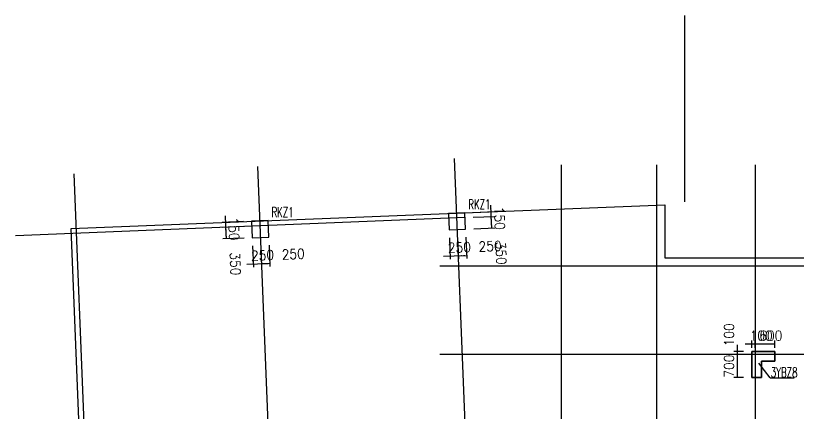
# Model space of a CAD drawing. Extents: x 387171 to 699106, y 11966 to 245688.
# Drawn here: x 474491 to 498327, y 226799 to 238913 of the extents above; entities that cross this region are included whole.
import ezdxf

# ---------------------------------------------------------------- set-up
doc = ezdxf.new("R2010")
doc.units = 0
doc.header["$LTSCALE"] = 100
doc.header["$MEASUREMENT"] = 0
for name, color, linetype in [('b边缘构件', 235, 'Continuous'), ('COLU', 7, 'Continuous'), ('DIM', 3, 'Continuous'), ('DOTE', 253, 'Continuous'), ('NUM', 7, 'Continuous'), ('Q-dote', 253, 'Continuous'), ('wall-主楼', 2, 'Continuous'), ('Y阴影', 254, 'Continuous'), ('小尺寸', 4, 'Continuous'), ('边缘构件标注', 1, 'Continuous')]:
    doc.layers.add(name, color=color, linetype=linetype)
doc.styles.get("Standard").update_dxf_attribs({"font": 'standard'})
doc.dimstyles.get("Standard").update_dxf_attribs({"dimtxt": 300, "dimasz": 100, "dimexe": 100, "dimexo": 250, "dimgap": 100, "dimtad": 0, "dimtoh": 1, "dimdec": 0, "dimdsep": 46, "dimcen": 0.09, "dimclrt": 7, "dimadec": 0, "dimazin": 0, "dimtfac": 1, "dimtdec": 4, "dimtofl": 0, "dimtmove": 0, "dimatfit": 3, "dimfxl": 1, "dimtolj": 1, "dimtzin": 0, "dimarcsym": 0})

# ---------------------------------------------------------------- blocks, each defined once
blk = doc.blocks.new('*D4256')
at = {"layer": '小尺寸', "color": 0, "linetype": 'ByBlock', "lineweight": -2}
for p, q in [((496708, 228915), (497208, 228915)), ((496908, 228795), (496908, 229015)), ((497008, 228795), (497008, 229015))]:
    blk.add_line(p, q, dxfattribs=at)
for points in [[(496908, 228915), (496808, 228899), (496808, 228932)], [(497008, 228915), (497108, 228932), (497108, 228899)]]:
    blk.add_solid(points, dxfattribs=at)
at = {"layer": '小尺寸', "color": 7, "linetype": 'Continuous', "lineweight": -2, "insert": (497197, 229165), "char_height": 300, "width": 476.67, "attachment_point": 5, "rotation": 359.9999}
blk.add_mtext('100', dxfattribs=at)
blk = doc.blocks.new('*D1281')
at = {"layer": '小尺寸', "color": 0, "linetype": 'ByBlock', "lineweight": -2}
for p, q in [((497008, 228795), (497008, 229015)), ((497008, 228915), (497608, 228915)), ((497608, 228795), (497608, 229015))]:
    blk.add_line(p, q, dxfattribs=at)
for points in [[(497008, 228915), (497108, 228932), (497108, 228899)], [(497608, 228915), (497508, 228899), (497508, 228932)]]:
    blk.add_solid(points, dxfattribs=at)
at = {"layer": '小尺寸', "color": 7, "linetype": 'Continuous', "lineweight": -2, "insert": (497489, 229165), "char_height": 300, "width": 556.67, "attachment_point": 5, "rotation": 359.9999}
blk.add_mtext('600', dxfattribs=at)
blk = doc.blocks.new('*D3894')
at = {"layer": '小尺寸', "color": 0, "linetype": 'ByBlock', "lineweight": -2}
for p, q in [((496467, 228888), (496467, 228388)), ((496658, 228688), (496367, 228688)), ((496658, 228588), (496367, 228588))]:
    blk.add_line(p, q, dxfattribs=at)
for points in [[(496467, 228688), (496451, 228788), (496484, 228788)], [(496467, 228588), (496484, 228488), (496451, 228488)]]:
    blk.add_solid(points, dxfattribs=at)
at = {"layer": '小尺寸', "color": 7, "linetype": 'Continuous', "lineweight": -2, "insert": (496217, 229193), "char_height": 300, "width": 476.67, "attachment_point": 5, "rotation": 90}
blk.add_mtext('100', dxfattribs=at)
blk = doc.blocks.new('*D878')
at = {"layer": '小尺寸', "color": 0, "linetype": 'ByBlock', "lineweight": -2}
for p, q in [((496658, 228588), (496367, 228588)), ((496467, 228588), (496467, 227888)), ((496658, 227888), (496367, 227888))]:
    blk.add_line(p, q, dxfattribs=at)
for points in [[(496467, 228588), (496484, 228488), (496451, 228488)], [(496467, 227888), (496451, 227988), (496484, 227988)]]:
    blk.add_solid(points, dxfattribs=at)
at = {"layer": '小尺寸', "color": 7, "linetype": 'Continuous', "lineweight": -2, "insert": (496217, 228238), "char_height": 300, "width": 566.67, "attachment_point": 5, "rotation": 90}
blk.add_mtext('700', dxfattribs=at)
blk = doc.blocks.new('*D3763')
at = {"layer": 'DIM', "color": 0, "linetype": 'ByBlock', "lineweight": -2}
for p, q in [((487702, 232141), (487728, 231491)), ((487952, 232151), (487978, 231501)), ((487524, 231583), (488174, 231609))]:
    blk.add_line(p, q, dxfattribs=at)
for points in [[(487724, 231591), (487625, 231570), (487624, 231604)], [(487974, 231601), (488073, 231622), (488075, 231588)]]:
    blk.add_solid(points, dxfattribs=at)
at = {"layer": 'DIM', "color": 7, "linetype": 'Continuous', "lineweight": -2, "insert": (488004, 231853), "char_height": 300, "width": 566.67, "attachment_point": 5, "rotation": 2.2988}
blk.add_mtext('250', dxfattribs=at)
blk = doc.blocks.new('*D3375')
at = {"layer": 'DIM', "color": 0, "linetype": 'ByBlock', "lineweight": -2}
for p, q in [((487952, 232151), (487978, 231501)), ((488202, 232161), (488228, 231511)), ((487974, 231601), (488224, 231611))]:
    blk.add_line(p, q, dxfattribs=at)
for points in [[(487974, 231601), (488073, 231622), (488075, 231588)], [(488224, 231611), (488125, 231590), (488123, 231624)]]:
    blk.add_solid(points, dxfattribs=at)
at = {"layer": 'DIM', "color": 7, "linetype": 'Continuous', "lineweight": -2, "insert": (488940, 231890), "char_height": 300, "width": 566.67, "attachment_point": 5, "rotation": 2.2988}
blk.add_mtext('250', dxfattribs=at)
blk = doc.blocks.new('*D4302')
at = {"layer": 'DIM', "color": 0, "linetype": 'ByBlock', "lineweight": -2}
for p, q in [((488427, 232770), (489077, 232796)), ((488991, 232443), (488977, 232792)), ((488442, 232421), (489091, 232447))]:
    blk.add_line(p, q, dxfattribs=at)
for points in [[(488977, 232792), (488998, 232693), (488964, 232692)], [(488991, 232443), (488970, 232542), (489004, 232543)]]:
    blk.add_solid(points, dxfattribs=at)
at = {"layer": 'DIM', "color": 7, "linetype": 'Continuous', "lineweight": -2, "insert": (489272, 231677), "char_height": 300, "width": 566.67, "attachment_point": 5, "rotation": 272.2988}
blk.add_mtext('350', dxfattribs=at)
blk = doc.blocks.new('*D3938')
at = {"layer": 'DIM', "color": 0, "linetype": 'ByBlock', "lineweight": -2}
for p, q in [((488985, 232592), (488963, 233142)), ((488421, 232920), (489071, 232946)), ((488427, 232770), (489077, 232796))]:
    blk.add_line(p, q, dxfattribs=at)
for points in [[(488971, 232942), (488950, 233041), (488984, 233043)], [(488977, 232792), (488998, 232693), (488964, 232692)]]:
    blk.add_solid(points, dxfattribs=at)
at = {"layer": 'DIM', "color": 7, "linetype": 'Continuous', "lineweight": -2, "insert": (489229, 232741), "char_height": 300, "width": 476.67, "attachment_point": 5, "rotation": 272.2988}
blk.add_mtext('150', dxfattribs=at)
blk = doc.blocks.new('*D111')
at = {"layer": 'DIM', "color": 0, "linetype": 'ByBlock', "lineweight": -2}
for p, q in [((481427, 232639), (480778, 232613)), ((480870, 232817), (480892, 232268)), ((481433, 232489), (480784, 232463))]:
    blk.add_line(p, q, dxfattribs=at)
for points in [[(480878, 232617), (480857, 232717), (480890, 232718)], [(480884, 232467), (480904, 232368), (480871, 232367)]]:
    blk.add_solid(points, dxfattribs=at)
at = {"layer": 'DIM', "color": 7, "linetype": 'Continuous', "lineweight": -2, "insert": (481136, 232416), "char_height": 300, "width": 476.67, "attachment_point": 5, "rotation": 272.2988}
blk.add_mtext('150', dxfattribs=at)
blk = doc.blocks.new('*D4434')
at = {"layer": 'DIM', "color": 0, "linetype": 'ByBlock', "lineweight": -2}
for p, q in [((481433, 232489), (480784, 232463)), ((480884, 232467), (480898, 232118)), ((481447, 232140), (480798, 232114))]:
    blk.add_line(p, q, dxfattribs=at)
for points in [[(480884, 232467), (480904, 232368), (480871, 232367)], [(480898, 232118), (480877, 232217), (480910, 232218)]]:
    blk.add_solid(points, dxfattribs=at)
at = {"layer": 'DIM', "color": 7, "linetype": 'Continuous', "lineweight": -2, "insert": (481179, 231352), "char_height": 300, "width": 566.67, "attachment_point": 5, "rotation": 272.2988}
blk.add_mtext('350', dxfattribs=at)
blk = doc.blocks.new('*D51')
at = {"layer": 'DIM', "color": 0, "linetype": 'ByBlock', "lineweight": -2}
for p, q in [((481707, 231900), (481733, 231251)), ((481957, 231910), (481983, 231261)), ((481529, 231342), (482179, 231368))]:
    blk.add_line(p, q, dxfattribs=at)
for points in [[(481729, 231350), (481630, 231330), (481628, 231363)], [(481979, 231360), (482078, 231381), (482079, 231348)]]:
    blk.add_solid(points, dxfattribs=at)
at = {"layer": 'DIM', "color": 7, "linetype": 'Continuous', "lineweight": -2, "insert": (482009, 231612), "char_height": 300, "width": 566.67, "attachment_point": 5, "rotation": 2.2988}
blk.add_mtext('250', dxfattribs=at)
blk = doc.blocks.new('*D792')
at = {"layer": 'DIM', "color": 0, "linetype": 'ByBlock', "lineweight": -2}
for p, q in [((481957, 231910), (481983, 231261)), ((482207, 231920), (482233, 231271)), ((481979, 231360), (482229, 231370))]:
    blk.add_line(p, q, dxfattribs=at)
for points in [[(481979, 231360), (482078, 231381), (482079, 231348)], [(482229, 231370), (482129, 231350), (482128, 231383)]]:
    blk.add_solid(points, dxfattribs=at)
at = {"layer": 'DIM', "color": 7, "linetype": 'Continuous', "lineweight": -2, "insert": (482944, 231649), "char_height": 300, "width": 566.67, "attachment_point": 5, "rotation": 2.2988}
blk.add_mtext('250', dxfattribs=at)
blk = doc.blocks.new('1')
at = {"layer": 'DOTE'}
for p, q in [((468509, 599743), (458615, 590271)), ((458698, 592855), (587451, 458371))]:
    blk.add_line(p, q, dxfattribs=at)
blk = doc.blocks.new('后浇带现场')
at = {"layer": 'DOTE'}
blk.add_line((671176, 759802), (657490, 759253), dxfattribs=at)
at = {"layer": 'Q-dote'}
blk.add_line((659263, 761135), (666731, 575100), dxfattribs=at)
at = {"color": 1, "lineweight": 30, "rotation": 318.5460777723208}
blk.add_blockref('1', (-77006, 620463), dxfattribs=at)

msp = doc.modelspace()

# ---------------------------------------------------------------- hatches: boundary and pattern name
at = {"layer": 'Y阴影'}
h = msp.add_hatch(dxfattribs=at)
h.set_pattern_fill('ANSI31', color=256, scale=25, style=0)
h.set_pattern_definition([])
h.paths.add_polyline_path([(496908.1, 228687.8), (496908.1, 227887.7), (497208.1, 227887.7), (497208.1, 228387.6), (497608, 228387.6), (497608.1, 228687.6)], flags=0)

# ---------------------------------------------------------------- linework, layer by layer
at = {"color": 6, "lineweight": 30}
msp.add_lwpolyline([(476181.3, 232428.8), (494258.1, 233154.4), (494258.1, 231537.9), (540808.1, 231537.9), (540808.1, 232387.9), (590208.1, 232387.9), (590208.1, 232187.9), (593108.1, 232187.9), (593108.1, 230737.9), (608058.1, 230737.9), (608058.1, 231687.9), (648158.1, 231687.9), (648158.1, 230737.9), (657058.1, 230737.9), (657158.1, 196187.9), (658248.2, 196187.9), (663075.9, 83077.9), (659946, 47787.8), (654318.1, 48286.9), (653832.2, 42808.4), (496133.5, 56794.9), (482757.4, 68610.1), (476181.3, 232428.8)], dxfattribs=at)
at = {"layer": 'b边缘构件'}
msp.add_lwpolyline([(496908.1, 228687.8), (496908.1, 227887.7), (497208.1, 227887.7), (497208.1, 228387.6), (497608, 228387.6), (497608.1, 228687.6), (496908.1, 228687.8)], dxfattribs=at)
at = {"layer": 'COLU'}
for points in [[(487692.1, 232390.4), (488191.7, 232410.5), (488171.7, 232910.1), (487672.1, 232890)], [(481696.9, 232149.8), (482196.5, 232169.8), (482176.5, 232669.4), (481676.9, 232649.4)]]:
    msp.add_lwpolyline(points, close=True, dxfattribs=at)
at = {"layer": 'DOTE'}
for p, q in [((494858.1, 238913.1), (494858.1, 233243.6)), ((495323.3, 48523.1), (487855.3, 234558.3)), ((481860.1, 234317.6), (489328.1, 48282.5)), ((491108.1, 234364.9), (491108.1, 212028.2)), ((494008.1, 234364.9), (494008.1, 222587.9)), ((497008.1, 234364.9), (497008.1, 222587.9)), ((476264.6, 234093), (483732.6, 48057.9)), ((488177.7, 232760.2), (474491.3, 232210.8)), ((487407, 231287.9), (540908.1, 231287.9)), ((519508.1, 228587.9), (487407, 228587.9))]:
    msp.add_line(p, q, dxfattribs=at)
at = {"layer": 'wall-主楼'}
msp.add_lwpolyline([(496908.1, 227887.9), (496908.1, 228687.9), (497608.1, 228687.9), (497608.1, 228387.9), (497208.1, 228387.9), (497208.1, 227887.9)], close=True, dxfattribs=at)
at = {"layer": '边缘构件标注', "color": 200}
for q in [(497119, 228326.5), (498199.8, 227881.4)]:
    msp.add_line((497466.2, 227881.4), q, dxfattribs=at)

# ---------------------------------------------------------------- block references
at = {"color": 3, "lineweight": 30}
msp.add_blockref('后浇带现场', (-182998.7, -527042.1), dxfattribs=at)

# ---------------------------------------------------------------- texts
at = {"layer": 'NUM', "color": 150, "width": 0.7}
for p in [(488277.7, 233016.2), (482282.6, 232775.5)]:
    msp.add_text('RKZ1', height=300, dxfattribs=at).set_placement(p)
at = {"layer": '边缘构件标注', "color": 200, "width": 0.7}
msp.add_text('3YBZ8', height=300, dxfattribs=at).set_placement((497489.2, 227897.1))

# ---------------------------------------------------------------- dimensions: what is measured, and where the dimension line sits
at = {"layer": 'DIM', "color": 200}
for p1, p2, picture, middle in [((488177.7, 232760.2), (488171.7, 232910.1), '*D3938', (489212.7, 233154)), ((481676.9, 232649.4), (481682.9, 232499.5), '*D111', (481119.2, 232829.1)), ((488191.7, 232410.5), (488177.7, 232760.2), '*D4302', (489249.6, 232234.7)), ((481682.9, 232499.5), (481696.9, 232149.8), '*D4434', (481156.1, 231909.8)), ((487941.9, 232400.5), (488191.7, 232410.5), '*D3375', (488431.7, 231869.7)), ((481946.7, 232159.8), (482196.5, 232169.8), '*D792', (482436.5, 231629)), ((487692.1, 232390.4), (487941.9, 232400.5), '*D3763', (487496.3, 231832.1)), ((481696.9, 232149.8), (481946.7, 232159.8), '*D51', (481501.1, 231591.5))]:
    dim = msp.add_aligned_dim(p1=p1, p2=p2, distance=-800, dimstyle='Standard', dxfattribs=at)
    dim.commit()
    dim.dimension.update_dxf_attribs({"geometry": picture, "text_midpoint": middle})
at = {"layer": '小尺寸'}
for p1, p2, distance, picture, middle in [((496908.1, 228687.8), (496908.1, 228587.8), -440.8, '*D3894', (496217.2, 228804.3)), ((496908.1, 228545.2), (497008.1, 228545.2), 370.1, '*D4256', (496808.7, 229165.3))]:
    dim = msp.add_aligned_dim(p1=p1, p2=p2, distance=distance, dimstyle='Standard', dxfattribs=at)
    dim.commit()
    dim.dimension.update_dxf_attribs({"geometry": picture, "text_midpoint": middle})
for base, p1, p2, angle, picture, middle in [((497608.1, 228915.3), (497008.1, 228545.2), (497608.1, 228545.1), 179.9999, '*D1281', (497489.4, 229165.3)), ((496467.2, 227887.7), (496908.1, 228587.8), (496908.1, 227887.7), 90, '*D878', (496217.2, 228237.8))]:
    dim = msp.add_linear_dim(base=base, p1=p1, p2=p2, angle=angle, dimstyle='Standard', dxfattribs=at)
    dim.commit()
    dim.dimension.update_dxf_attribs({"geometry": picture, "text_midpoint": middle})

doc.saveas('drawing.dxf')
